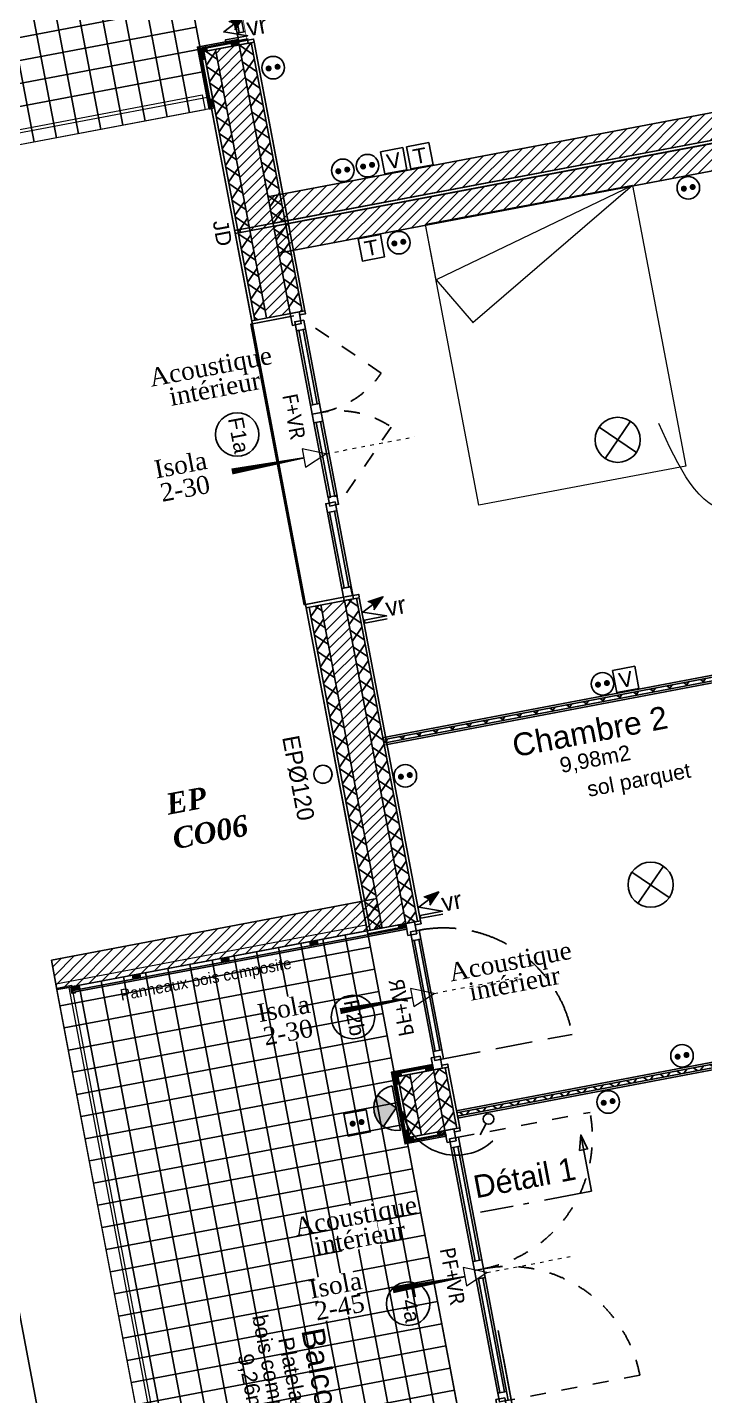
# Model space of a CAD drawing. Header units: centimetres. Extents: x 187368 to 251255, y -383447 to -322514.
# Drawn here: x 192971 to 197473, y -360285 to -351184 of the extents above; entities that cross this region are included whole.
import ezdxf

# ---------------------------------------------------------------- set-up
doc = ezdxf.new("R2010")
doc.units = ezdxf.units.CM
for name, pattern in [('ACAD_ISO03W100', [30, 12, -18]), ('Style de ligne -1', [0.41664, 0.20828, -0.20836]), ('Style de ligne -2', [0.694425, 0.48607, -0.208355]), ('Style de ligne -6', [1.04164, 0.625, -0.20828, 0.06943, -0.13893])]:
    doc.linetypes.add(name, pattern=pattern)
doc.layers.get('0').update_dxf_attribs({"color": 252})
for name, color, linetype in [('3-BAT C-Niveau 2', 252, 'Continuous'), ('prlm-EAU-EPEXT', 145, 'Continuous'), ('prlm-VMC', 93, 'Continuous')]:
    doc.layers.add(name, color=color, linetype=linetype)
doc.layers.add('prlm-ELEC-CFA', color=1, linetype='Continuous', lineweight=25)
doc.layers.add('prlm-ELEC-CFO', color=1, linetype='Continuous', lineweight=25)
doc.layers.add('prlm-ZEROPLOT', color=254, linetype='Continuous', plot=False)
doc.styles.add('Futura Book', font='')
doc.styles.add('Futura Std Book', font='')
doc.styles.add('Helvetica', font='arial.ttf')
doc.styles.add('Lucida Grande', font='')
doc.styles.add('prlm-eau-ep', font='timesbi.ttf', dxfattribs={"height": 18})
doc.styles.add('prlm-elec-cfo', font='comic.ttf', dxfattribs={"height": 12})
doc.styles.add('prlm-vmc', font='pala.ttf', dxfattribs={"height": 14})
doc.styles.get("Standard").update_dxf_attribs({"font": 'isocp.shx', "height": 100})
doc.styles.get('Futura Book').set_extended_font_data('Futura Book')
doc.styles.get('Futura Std Book').set_extended_font_data('Futura Std Book')
doc.styles.get('Lucida Grande').set_extended_font_data('Lucida Grande')
pattern_1 = [(145.723595, (66931.62, 115456.28), (-45.054865, -66.106423), []), (235.723595, (66931.62, 115456.28), (-66.106423, 45.054865), [])]
pattern_2 = [(45, (67117.507, 115456.283), (-31.2347524, 39.0434405), [])]
pattern_3 = [(145.723595, (66931.62, 115456.28), (-45.054865, -66.106423), []), (235.723595, (66931.62, 115456.28), (-66.106423, 45.054865), [])]
pattern_4 = [(145.723595, (66931.62, 115456.28), (-45.054865, -66.106423), []), (235.723595, (66931.62, 115456.28), (-66.106423, 45.054865), [])]
pattern_5 = [(45, (0, 0), (0, -1), [])]

# ---------------------------------------------------------------- blocks, each defined once
blk = doc.blocks.new('Groupe-123-1')
at = {"linetype": 'Continuous'}
for p, q in [((12625.64, -47314.82), (12831.97, -47275.75)), ((12628.43, -47329.56), (12834.76, -47290.49)), ((12631.22, -47344.3), (12837.55, -47305.23)), ((12634.01, -47359.04), (12840.35, -47319.96)), ((12636.8, -47373.78), (12843.14, -47334.7)), ((12639.59, -47388.51), (12845.93, -47349.44)), ((12642.39, -47403.25), (12848.72, -47364.18)), ((12645.18, -47417.99), (12851.51, -47378.92)), ((12647.97, -47432.73), (12854.3, -47393.65)), ((12650.76, -47447.47), (12857.09, -47408.39)), ((12653.55, -47462.2), (12859.88, -47423.13)), ((12656.34, -47476.94), (12862.67, -47437.87)), ((12659.13, -47491.68), (12865.46, -47452.61)), ((12661.92, -47506.42), (12868.26, -47467.34)), ((12664.71, -47521.16), (12871.05, -47482.08)), ((12667.51, -47535.9), (12873.84, -47496.82)), ((12670.3, -47550.63), (12876.63, -47511.56)), ((12673.09, -47565.37), (12879.42, -47526.3)), ((12675.88, -47580.11), (12882.21, -47541.03)), ((12678.67, -47594.85), (12885, -47555.77)), ((12681.46, -47609.59), (12887.79, -47570.51)), ((12684.25, -47624.32), (12890.58, -47585.25)), ((12687.04, -47639.06), (12893.38, -47599.99)), ((12689.83, -47653.8), (12896.17, -47614.72)), ((12692.62, -47668.54), (12898.96, -47629.46)), ((12695.42, -47683.28), (12901.75, -47644.2)), ((12698.21, -47698.01), (12904.54, -47658.94)), ((12701, -47712.75), (12907.33, -47673.68))]:
    blk.add_line(p, q, dxfattribs=at)
at = {"linetype": 'Continuous', "lineweight": 18, "flags": 128}
for points in [[(12829.18, -47261.02), (12912.01, -47698.39), (12705.68, -47737.46), (12622.85, -47300.09)], [(12633.23, -47301.16), (12713.64, -47725.78), (12703.82, -47727.64), (12623.4, -47303.02)], [(12905.81, -47689.39), (12907.67, -47699.21), (12705.68, -47737.46), (12703.82, -47727.64)]]:
    blk.add_lwpolyline(points, close=True, dxfattribs=at)
blk = doc.blocks.new('Groupe-124-1')
blk.add_blockref('Groupe-123-1', (0, 0))
blk = doc.blocks.new('Groupe-125-1')
at = {"linetype": 'Continuous'}
for p, q in [((12439.98, -46334.45), (12646.31, -46295.38)), ((12442.77, -46349.19), (12649.1, -46310.11)), ((12445.56, -46363.93), (12651.89, -46324.85)), ((12448.35, -46378.67), (12654.68, -46339.59)), ((12451.14, -46393.4), (12657.47, -46354.33)), ((12453.93, -46408.14), (12660.27, -46369.07)), ((12456.72, -46422.88), (12663.06, -46383.8)), ((12459.52, -46437.62), (12665.85, -46398.54)), ((12462.31, -46452.36), (12668.64, -46413.28)), ((12465.1, -46467.09), (12671.43, -46428.02)), ((12467.89, -46481.83), (12674.22, -46442.76)), ((12470.68, -46496.57), (12677.01, -46457.49)), ((12473.47, -46511.31), (12679.8, -46472.23)), ((12476.26, -46526.05), (12682.59, -46486.97)), ((12479.05, -46540.78), (12685.39, -46501.71)), ((12481.84, -46555.52), (12688.18, -46516.45)), ((12484.63, -46570.26), (12690.97, -46531.18)), ((12487.43, -46585), (12693.76, -46545.92)), ((12490.22, -46599.74), (12696.55, -46560.66)), ((12493.01, -46614.47), (12699.34, -46575.4)), ((12495.8, -46629.21), (12702.13, -46590.14)), ((12498.59, -46643.95), (12704.92, -46604.88)), ((12501.38, -46658.69), (12707.71, -46619.61)), ((12504.17, -46673.43), (12710.5, -46634.35)), ((12506.96, -46688.16), (12713.3, -46649.09)), ((12509.75, -46702.9), (12716.09, -46663.83)), ((12512.55, -46717.64), (12718.88, -46678.57)), ((12515.34, -46732.38), (12721.67, -46693.3))]:
    blk.add_line(p, q, dxfattribs=at)
at = {"linetype": 'Continuous', "lineweight": 18, "flags": 128}
for points in [[(12643.52, -46280.64), (12726.35, -46718.02), (12520.02, -46757.09), (12437.19, -46319.72)], [(12447.57, -46320.79), (12527.98, -46745.4), (12518.16, -46747.27), (12437.74, -46322.65)], [(12720.15, -46709.01), (12722.01, -46718.84), (12520.02, -46757.09), (12518.16, -46747.27)]]:
    blk.add_lwpolyline(points, close=True, dxfattribs=at)
blk = doc.blocks.new('Groupe-126-1')
blk.add_blockref('Groupe-125-1', (0, 0))
blk = doc.blocks.new('Groupe-127-1')
at = {"linetype": 'Continuous'}
for p, q in [((12682.13, -46726.39), (12599.9, -46292.15)), ((12696.87, -46723.6), (12614.64, -46289.35)), ((12711.61, -46720.81), (12629.37, -46286.56)), ((12637.92, -46734.76), (12555.68, -46300.52)), ((12652.66, -46731.97), (12570.42, -46297.73)), ((12667.4, -46729.18), (12585.16, -46294.94)), ((12593.71, -46743.14), (12511.47, -46308.89)), ((12608.44, -46740.34), (12526.21, -46306.1)), ((12623.18, -46737.55), (12540.95, -46303.31)), ((12534.75, -46754.3), (12452.52, -46320.06)), ((12549.49, -46751.51), (12467.26, -46317.27)), ((12564.23, -46748.72), (12481.99, -46314.47)), ((12578.97, -46745.93), (12496.73, -46311.68))]:
    blk.add_line(p, q, dxfattribs=at)
at = {"linetype": 'Continuous', "lineweight": 18, "flags": 128}
for points in [[(12644.11, -46283.77), (12726.35, -46718.02), (12520.02, -46757.09), (12437.78, -46322.85)], [(12445.64, -46321.36), (12526.39, -46747.74), (12518.53, -46749.23), (12437.78, -46322.85)], [(12518.53, -46749.23), (12724.86, -46710.16), (12726.35, -46718.02), (12520.02, -46757.09)]]:
    blk.add_lwpolyline(points, close=True, dxfattribs=at)
blk = doc.blocks.new('Groupe-128-1')
at = {"linetype": 'Continuous'}
for p, q in [((12853.08, -47709.68), (12770.97, -47276.11)), ((12867.82, -47706.89), (12785.71, -47273.31)), ((12882.56, -47704.1), (12800.45, -47270.52)), ((12897.3, -47701.31), (12815.19, -47267.73)), ((12808.87, -47718.05), (12726.76, -47284.48)), ((12823.61, -47715.26), (12741.5, -47281.69)), ((12838.34, -47712.47), (12756.23, -47278.9)), ((12764.65, -47726.43), (12682.54, -47292.85)), ((12779.39, -47723.64), (12697.28, -47290.06)), ((12794.13, -47720.85), (12712.02, -47287.27)), ((12720.44, -47734.8), (12638.33, -47301.23)), ((12735.18, -47732.01), (12653.07, -47298.43)), ((12749.92, -47729.22), (12667.81, -47295.64))]:
    blk.add_line(p, q, dxfattribs=at)
at = {"linetype": 'Continuous', "lineweight": 18, "flags": 128}
for points in [[(12829.92, -47264.94), (12912.01, -47698.39), (12705.68, -47737.46), (12623.59, -47304.02)], [(12631.45, -47302.53), (12712.05, -47728.11), (12704.19, -47729.6), (12623.59, -47304.02)], [(12906.18, -47691.35), (12907.67, -47699.21), (12705.68, -47737.46), (12704.19, -47729.6)]]:
    blk.add_lwpolyline(points, close=True, dxfattribs=at)
blk = doc.blocks.new('FENETRE TYPE 1')
at = {"linetype": 'Style de ligne -1', "ltscale": 50.8}
for p, q in [((48.17, 60.17), (4, 16)), ((84.68, 59.99), (128.67, 16))]:
    blk.add_line(p, q, dxfattribs=at)
at = {"linetype": 'Continuous'}
blk.add_line((0, 16), (0, 14), dxfattribs=at)
at = {"linetype": 'Continuous', "lineweight": 25, "flags": 128}
for points in [[(-2, 18), (0, 18), (0, 14)], [(192, 18), (190, 18), (190, 14)], [(0, 8), (0, -18), (-2, -18)], [(190, 7.7), (190, -18), (192, -18)]]:
    blk.add_lwpolyline(points, dxfattribs=at)
at = {"linetype": 'Continuous', "flags": 128}
for points in [[(-2, 14), (6, 14), (6, 8), (-2, 8)], [(4, 16), (10, 16), (10, 10), (4, 10)], [(10, 16), (60.46, 16), (60.46, 14.5), (10, 14.5)], [(10, 11.5), (60.46, 11.5), (60.46, 10), (10, 10)], [(60.46, 16), (66.46, 16), (66.46, 10), (60.46, 10)], [(66.46, 16), (72.46, 16), (72.46, 10), (66.46, 10)], [(72.46, 16), (123.05, 16), (123.05, 14.5), (72.46, 14.5)], [(72.46, 11.5), (123.05, 11.5), (123.05, 10), (72.46, 10)], [(122.67, 16), (128.67, 16), (128.67, 10), (122.67, 10)], [(126.67, 14), (132.67, 14), (132.67, 7.7), (126.67, 7.7)], [(132.67, 14), (184, 14), (184, 12.5), (132.67, 12.5)], [(132.67, 9.2), (184, 9.2), (184, 7.7), (132.67, 7.7)], [(184, 14), (192.25, 14), (192.25, 7.7), (184, 7.7)], [(184, 13.7), (190, 13.7), (190, 7.7), (184, 7.7)]]:
    blk.add_lwpolyline(points, close=True, dxfattribs=at)
blk.add_lwpolyline([(0, 10), (0, -19), (190, -19), (190, 10)], dxfattribs=at)
at = {"linetype": 'Style de ligne -1', "ltscale": 50.8}
for centre, radius, start, end in [((4, 16), 62.46, 360, 45), ((128.67, 16), 62.21, 136.63922, 180)]:
    blk.add_arc(centre, radius, start, end, dxfattribs=at)
at = {"insert": (50.38, 2.81), "char_height": 10.161, "attachment_point": 1, "line_spacing_factor": 0.978845, "style": 'Lucida Grande'}
blk.add_mtext('F+VR ', dxfattribs=at)
blk = doc.blocks.new('PORTE FENETRE TYPE 3bis')
at = {"linetype": 'Style de ligne -2', "ltscale": 50.8}
blk.add_line((4, 16), (4, 103), dxfattribs=at)
at = {"linetype": 'Continuous', "lineweight": 25, "flags": 128}
for points in [[(-2, 18), (0, 18), (0, 14)], [(97, 18), (95, 18), (95, 14)], [(0, 7.7), (0, -18), (-2, -18)], [(95, 7.7), (95, -18), (97, -18)]]:
    blk.add_lwpolyline(points, dxfattribs=at)
at = {"linetype": 'Continuous', "flags": 128}
for points in [[(-2, 14), (6, 14), (6, 8), (-2, 8)], [(4, 16), (10, 16), (10, 10), (4, 10)], [(10, 16), (85, 16), (85, 14.5), (10, 14.5)], [(10, 11.5), (85, 11.5), (85, 10), (10, 10)], [(85, 16), (91, 16), (91, 10), (85, 10)], [(89, 14), (97, 14), (97, 8), (89, 8)]]:
    blk.add_lwpolyline(points, close=True, dxfattribs=at)
at = {"linetype": 'Style de ligne -2', "ltscale": 50.8}
blk.add_arc((4, 16), 87, 360, 90, dxfattribs=at)
at = {"insert": (23.21, -0.18), "char_height": 10.161, "attachment_point": 1, "line_spacing_factor": 0.978845, "style": 'Lucida Grande'}
blk.add_mtext('PF+VR ', dxfattribs=at)
blk = doc.blocks.new('PORTE FENETRE TYPE 1')
at = {"linetype": 'Style de ligne -1', "ltscale": 50.8}
for p, q in [((4, 16), (4, 105)), ((182, 105), (182, 16))]:
    blk.add_line(p, q, dxfattribs=at)
at = {"linetype": 'Continuous', "lineweight": 25, "flags": 128}
for points in [[(-2, 18), (0, 18), (0, 14)], [(272, 18), (270, 18), (270, 14)], [(0, 8), (0, -18), (-2, -18)], [(270, 8), (270, -18), (272, -18)]]:
    blk.add_lwpolyline(points, dxfattribs=at)
at = {"linetype": 'Continuous', "flags": 128}
for points in [[(-2, 14), (6, 14), (6, 8), (-2, 8)], [(4, 16), (10, 16), (10, 10), (4, 10)], [(10, 16), (87, 16), (87, 14.5), (10, 14.5)], [(10, 11.5), (87, 11.5), (87, 10), (10, 10)], [(87, 16), (93, 16), (93, 10), (87, 10)], [(93, 16), (99, 16), (99, 10), (93, 10)], [(99, 16), (176, 16), (176, 14.5), (99, 14.5)], [(99, 11.5), (176, 11.5), (176, 10), (99, 10)], [(176, 16), (182, 16), (182, 10), (176, 10)], [(180, 14), (186, 14), (186, 8), (180, 8)], [(186, 14), (264, 14), (264, 12.5), (186, 12.5)], [(186, 9.5), (264, 9.5), (264, 8), (186, 8)], [(264, 14), (270, 14), (270, 8), (264, 8)], [(264, 14), (272, 14), (272, 8), (264, 8)]]:
    blk.add_lwpolyline(points, close=True, dxfattribs=at)
at = {"linetype": 'Style de ligne -1', "ltscale": 50.8}
for centre, start, end in [((4, 16), 360, 90), ((182, 16), 90, 180)]:
    blk.add_arc(centre, 89, start, end, dxfattribs=at)
at = {"insert": (74.62, 0.04), "char_height": 10.161, "attachment_point": 1, "line_spacing_factor": 0.978845, "style": 'Lucida Grande'}
blk.add_mtext('PF+VR ', dxfattribs=at)
blk = doc.blocks.new('Groupe-133-1')
at = {"linetype": 'Continuous'}
blk.add_circle((12743.42, -46934.82), 14.45, dxfattribs=at)
at = {"insert": (12747.13, -46922.41), "char_height": 10.087, "attachment_point": 1, "rotation": 280.72359, "line_spacing_factor": 0.834288, "style": 'Helvetica'}
blk.add_mtext('F1a', dxfattribs=at)
blk = doc.blocks.new('Groupe-149-1')
at = {"linetype": 'Continuous'}
h = blk.add_hatch(dxfattribs=at)
h.set_pattern_fill('BOIS 45', color=256, style=0, pattern_type=2)
h.set_pattern_definition(pattern_5)
h.paths.add_polyline_path([(12682.66, -46374.48), (12687.58, -46373.55), (12688.08, -46376.21), (12683.17, -46377.14)])
h = blk.add_hatch(dxfattribs=at)
h.set_pattern_fill('BOIS 45', color=256, style=0, pattern_type=2)
h.set_pattern_definition(pattern_5)
h.paths.add_polyline_path([(12661.34, -46378.52), (12666.26, -46377.59), (12666.76, -46380.24), (12661.85, -46381.17)])
h = blk.add_hatch(dxfattribs=at)
h.set_pattern_fill('BOIS 45', color=256, style=0, pattern_type=2)
h.set_pattern_definition(pattern_5)
h.paths.add_polyline_path([(12664.5, -46380.67), (12665.43, -46385.58), (12662.78, -46386.09), (12661.85, -46381.17)])
h = blk.add_hatch(dxfattribs=at)
h.set_pattern_fill('BOIS 45', color=256, style=0, pattern_type=2)
h.set_pattern_definition(pattern_5)
h.paths.add_polyline_path([(12667.58, -46411.45), (12666.65, -46406.53), (12669.3, -46406.03), (12670.23, -46410.94)])
h = blk.add_hatch(dxfattribs=at)
h.set_pattern_fill('BOIS 45', color=256, style=0, pattern_type=2)
h.set_pattern_definition(pattern_5)
h.paths.add_polyline_path([(12667.58, -46411.45), (12672.49, -46410.52), (12672.99, -46413.17), (12668.08, -46414.1)])
h = blk.add_hatch(dxfattribs=at)
h.set_pattern_fill('BOIS 45', color=256, style=0, pattern_type=2)
h.set_pattern_definition(pattern_5)
h.paths.add_polyline_path([(12688.9, -46407.41), (12693.81, -46406.48), (12694.31, -46409.13), (12689.4, -46410.06)])
h = blk.add_hatch(dxfattribs=at)
h.set_pattern_fill('BOIS 45', color=256, style=0, pattern_type=2)
h.set_pattern_definition(pattern_5)
h.paths.add_polyline_path([(12739.38, -46673.97), (12744.29, -46673.04), (12744.8, -46675.69), (12739.88, -46676.62)])
h = blk.add_hatch(dxfattribs=at)
h.set_pattern_fill('BOIS 45', color=256, style=0, pattern_type=2)
h.set_pattern_definition(pattern_5)
h.paths.add_polyline_path([(12718.06, -46678.01), (12722.97, -46677.08), (12723.47, -46679.73), (12718.56, -46680.66)])
h = blk.add_hatch(dxfattribs=at)
h.set_pattern_fill('BOIS 45', color=256, style=0, pattern_type=2)
h.set_pattern_definition(pattern_5)
h.paths.add_polyline_path([(12721.22, -46680.16), (12722.15, -46685.07), (12719.49, -46685.57), (12718.56, -46680.66)])
h = blk.add_hatch(dxfattribs=at)
h.set_pattern_fill('BOIS 45', color=256, style=0, pattern_type=2)
h.set_pattern_definition(pattern_5)
h.paths.add_polyline_path([(12725.48, -46717.16), (12724.54, -46712.25), (12727.2, -46711.75), (12728.13, -46716.66)])
at = {"linetype": 'Continuous', "flags": 128}
for points in [[(12687.39, -46372.57), (12687.58, -46373.55), (12661.38, -46378.51), (12661.2, -46377.53)], [(12687.6, -46373.55), (12688.08, -46376.21), (12664.5, -46380.67), (12670.23, -46410.94), (12693.81, -46406.48), (12694.31, -46409.13), (12668.08, -46414.1), (12661.36, -46378.52)], [(12682.66, -46374.48), (12687.58, -46373.55), (12688.08, -46376.21), (12683.17, -46377.14)], [(12668.34, -46415.07), (12667.33, -46415.26), (12660.22, -46377.72), (12661.23, -46377.53)], [(12661.34, -46378.52), (12666.26, -46377.59), (12666.76, -46380.24), (12661.85, -46381.17)], [(12664.5, -46380.67), (12665.43, -46385.58), (12662.78, -46386.09), (12661.85, -46381.17)], [(12667.58, -46411.45), (12666.65, -46406.53), (12669.3, -46406.03), (12670.23, -46410.94)], [(12667.58, -46411.45), (12672.49, -46410.52), (12672.99, -46413.17), (12668.08, -46414.1)], [(12668.31, -46415.07), (12668.12, -46414.09), (12694.31, -46409.13), (12694.5, -46410.11)], [(12688.9, -46407.41), (12693.81, -46406.48), (12694.31, -46409.13), (12689.4, -46410.06)], [(12744.11, -46672.06), (12744.29, -46673.04), (12718.1, -46678), (12717.91, -46677.02)], [(12725.48, -46717.16), (12728.13, -46716.66), (12721.22, -46680.16), (12744.8, -46675.69), (12744.29, -46673.04), (12718.06, -46678.01)], [(12739.38, -46673.97), (12744.29, -46673.04), (12744.8, -46675.69), (12739.88, -46676.62)], [(12725.7, -46718.14), (12724.72, -46718.32), (12716.93, -46677.2), (12717.91, -46677.02)], [(12718.06, -46678.01), (12722.97, -46677.08), (12723.47, -46679.73), (12718.56, -46680.66)], [(12721.22, -46680.16), (12722.15, -46685.07), (12719.49, -46685.57), (12718.56, -46680.66)], [(12725.48, -46717.16), (12724.54, -46712.25), (12727.2, -46711.75), (12728.13, -46716.66)], [(12725.7, -46718.14), (12725.52, -46717.16), (12728.13, -46716.66), (12728.31, -46717.64)]]:
    blk.add_lwpolyline(points, close=True, dxfattribs=at)
blk = doc.blocks.new('Groupe-169-1')
at = {"linetype": 'Continuous'}
h = blk.add_hatch(dxfattribs=at)
h.set_pattern_fill('BOIS 45', color=256, style=0, pattern_type=2)
h.set_pattern_definition(pattern_5)
h.paths.add_polyline_path([(12868.48, -47355.65), (12873.39, -47354.72), (12873.89, -47357.37), (12868.98, -47358.31)])
h = blk.add_hatch(dxfattribs=at)
h.set_pattern_fill('BOIS 45', color=256, style=0, pattern_type=2)
h.set_pattern_definition(pattern_5)
h.paths.add_polyline_path([(12847.16, -47359.69), (12852.07, -47358.76), (12852.57, -47361.41), (12847.66, -47362.34)])
h = blk.add_hatch(dxfattribs=at)
h.set_pattern_fill('BOIS 45', color=256, style=0, pattern_type=2)
h.set_pattern_definition(pattern_5)
h.paths.add_polyline_path([(12850.31, -47361.84), (12851.24, -47366.75), (12848.59, -47367.26), (12847.66, -47362.34)])
h = blk.add_hatch(dxfattribs=at)
h.set_pattern_fill('BOIS 45', color=256, style=0, pattern_type=2)
h.set_pattern_definition(pattern_5)
h.paths.add_polyline_path([(12855.32, -47402.81), (12854.39, -47397.89), (12857.04, -47397.39), (12857.97, -47402.3)])
h = blk.add_hatch(dxfattribs=at)
h.set_pattern_fill('BOIS 45', color=256, style=0, pattern_type=2)
h.set_pattern_definition(pattern_5)
h.paths.add_polyline_path([(12855.32, -47402.81), (12860.23, -47401.88), (12860.74, -47404.53), (12855.82, -47405.46)])
h = blk.add_hatch(dxfattribs=at)
h.set_pattern_fill('BOIS 45', color=256, style=0, pattern_type=2)
h.set_pattern_definition(pattern_5)
h.paths.add_polyline_path([(12876.64, -47398.77), (12881.56, -47397.84), (12882.06, -47400.49), (12877.14, -47401.42)])
h = blk.add_hatch(dxfattribs=at)
h.set_pattern_fill('BOIS 45', color=256, style=0, pattern_type=2)
h.set_pattern_definition(pattern_5)
h.paths.add_polyline_path([(12927.12, -47665.33), (12932.04, -47664.4), (12932.54, -47667.05), (12927.63, -47667.98)])
h = blk.add_hatch(dxfattribs=at)
h.set_pattern_fill('BOIS 45', color=256, style=0, pattern_type=2)
h.set_pattern_definition(pattern_5)
h.paths.add_polyline_path([(12905.8, -47669.37), (12910.72, -47668.44), (12911.22, -47671.09), (12906.3, -47672.02)])
h = blk.add_hatch(dxfattribs=at)
h.set_pattern_fill('BOIS 45', color=256, style=0, pattern_type=2)
h.set_pattern_definition(pattern_5)
h.paths.add_polyline_path([(12908.96, -47671.52), (12909.89, -47676.43), (12907.24, -47676.93), (12906.3, -47672.02)])
h = blk.add_hatch(dxfattribs=at)
h.set_pattern_fill('BOIS 45', color=256, style=0, pattern_type=2)
h.set_pattern_definition(pattern_5)
h.paths.add_polyline_path([(12911.14, -47697.54), (12910.21, -47692.62), (12912.86, -47692.12), (12913.79, -47697.03)])
at = {"linetype": 'Continuous', "flags": 128}
for points in [[(12873.2, -47353.74), (12873.39, -47354.72), (12847.2, -47359.68), (12847.01, -47358.7)], [(12873.39, -47354.72), (12873.89, -47357.37), (12850.31, -47361.84), (12857.97, -47402.3), (12881.56, -47397.84), (12881.93, -47399.8), (12855.69, -47404.77), (12847.16, -47359.69)], [(12868.48, -47355.65), (12873.39, -47354.72), (12873.89, -47357.37), (12868.98, -47358.31)], [(12856.08, -47406.43), (12855.07, -47406.62), (12846.03, -47358.89), (12847.04, -47358.69)], [(12847.16, -47359.69), (12852.07, -47358.76), (12852.57, -47361.41), (12847.66, -47362.34)], [(12850.31, -47361.84), (12851.24, -47366.75), (12848.59, -47367.26), (12847.66, -47362.34)], [(12855.32, -47402.81), (12854.39, -47397.89), (12857.04, -47397.39), (12857.97, -47402.3)], [(12855.32, -47402.81), (12860.23, -47401.88), (12860.74, -47404.53), (12855.82, -47405.46)], [(12856.05, -47406.43), (12855.86, -47405.45), (12882.06, -47400.49), (12882.24, -47401.47)], [(12876.64, -47398.77), (12881.56, -47397.84), (12882.06, -47400.49), (12877.14, -47401.42)], [(12931.85, -47663.42), (12932.04, -47664.4), (12905.84, -47669.36), (12905.66, -47668.38)], [(12911.14, -47697.54), (12913.79, -47697.03), (12908.96, -47671.52), (12932.54, -47667.05), (12932.04, -47664.4), (12905.8, -47669.37)], [(12927.12, -47665.33), (12932.04, -47664.4), (12932.54, -47667.05), (12927.63, -47667.98)], [(12911.36, -47698.51), (12910.38, -47698.7), (12904.67, -47668.57), (12905.66, -47668.38)], [(12905.8, -47669.37), (12910.72, -47668.44), (12911.22, -47671.09), (12906.3, -47672.02)], [(12908.96, -47671.52), (12909.89, -47676.43), (12907.24, -47676.93), (12906.3, -47672.02)], [(12911.14, -47697.54), (12910.21, -47692.62), (12912.86, -47692.12), (12913.79, -47697.03)], [(12911.36, -47698.51), (12911.18, -47697.53), (12913.79, -47697.03), (12913.98, -47698.02)]]:
    blk.add_lwpolyline(points, close=True, dxfattribs=at)
blk = doc.blocks.new('Groupe-175-1')
at = {"linetype": 'Continuous'}
blk.add_circle((12800.43, -47160.83), 6, dxfattribs=at)
at = {"insert": (12784.39, -47134.11), "char_height": 11.327, "attachment_point": 1, "rotation": 280.72359, "line_spacing_factor": 0.962448, "style": 'Futura Std Book'}
blk.add_mtext('EPØ120', dxfattribs=at)
blk = doc.blocks.new('Groupe-194-1')
at = {"linetype": 'Continuous'}
for p, q in [((12741.73, -46799.22), (13089.33, -46733.39)), ((12742.1, -46801.17), (13089.7, -46735.34))]:
    blk.add_line(p, q, dxfattribs=at)
at = {"linetype": 'Continuous', "lineweight": 25, "flags": 128}
blk.add_lwpolyline([(12741.73, -46799.22), (12745.34, -46798.54), (12745.7, -46800.49), (12742.1, -46801.17)], dxfattribs=at)
blk = doc.blocks.new('Groupe-205-1')
at = {"linetype": 'Continuous'}
blk.add_circle((12857.13, -47512.92), 14.45, dxfattribs=at)
at = {"insert": (12860.83, -47500.51), "char_height": 10.087, "attachment_point": 1, "rotation": 280.72359, "line_spacing_factor": 0.834288, "style": 'Helvetica'}
blk.add_mtext('F4a', dxfattribs=at)
blk = doc.blocks.new('Groupe-207-1')
at = {"linetype": 'Continuous'}
blk.add_circle((12820.4, -47322.26), 14.45, dxfattribs=at)
at = {"insert": (12824.1, -47309.85), "char_height": 10.087, "attachment_point": 1, "rotation": 280.72359, "line_spacing_factor": 0.834288, "style": 'Helvetica'}
blk.add_mtext('F2b', dxfattribs=at)
blk = doc.blocks.new('Groupe-216-1')
at = {"linetype": 'Continuous'}
h = blk.add_hatch(dxfattribs=at)
h.set_pattern_fill('BOIS 45', color=256, style=0, pattern_type=2)
h.set_pattern_definition(pattern_5)
h.paths.add_polyline_path([(12850.56, -47261.03), (12855.47, -47260.1), (12855.97, -47262.76), (12851.06, -47263.69)])
h = blk.add_hatch(dxfattribs=at)
h.set_pattern_fill('BOIS 45', color=256, style=0, pattern_type=2)
h.set_pattern_definition(pattern_5)
h.paths.add_polyline_path([(12791.61, -47272.2), (12796.52, -47271.27), (12797.02, -47273.92), (12792.11, -47274.85)])
h = blk.add_hatch(dxfattribs=at)
h.set_pattern_fill('BOIS 45', color=256, style=0, pattern_type=2)
h.set_pattern_definition(pattern_5)
h.paths.add_polyline_path([(12732.65, -47283.36), (12737.57, -47282.43), (12738.07, -47285.09), (12733.16, -47286.02)])
h = blk.add_hatch(dxfattribs=at)
h.set_pattern_fill('BOIS 45', color=256, style=0, pattern_type=2)
h.set_pattern_definition(pattern_5)
h.paths.add_polyline_path([(12673.7, -47294.53), (12678.61, -47293.6), (12679.12, -47296.25), (12674.2, -47297.18)])
h = blk.add_hatch(dxfattribs=at)
h.set_pattern_fill('BOIS 45', color=256, style=0, pattern_type=2)
h.set_pattern_definition(pattern_5)
h.paths.add_polyline_path([(12632.76, -47302.28), (12637.67, -47301.35), (12638.17, -47304), (12633.26, -47304.93)])
at = {"linetype": 'Continuous', "flags": 128}
for points in [[(12855.97, -47262.76), (12633.26, -47304.93), (12632.76, -47302.28), (12855.47, -47260.1)], [(12855.97, -47262.76), (12856.16, -47263.74), (12633.44, -47305.92), (12633.26, -47304.93)], [(12850.56, -47261.03), (12855.47, -47260.1), (12855.97, -47262.76), (12851.06, -47263.69)], [(12791.61, -47272.2), (12796.52, -47271.27), (12797.02, -47273.92), (12792.11, -47274.85)], [(12732.65, -47283.36), (12737.57, -47282.43), (12738.07, -47285.09), (12733.16, -47286.02)], [(12673.7, -47294.53), (12678.61, -47293.6), (12679.12, -47296.25), (12674.2, -47297.18)], [(12632.76, -47302.28), (12637.67, -47301.35), (12638.17, -47304), (12633.26, -47304.93)]]:
    blk.add_lwpolyline(points, close=True, dxfattribs=at)
blk = doc.blocks.new('Groupe-262-1')
at = {"linetype": 'Continuous'}
blk.add_line((12978.9, -47438.15), (12971.8, -47400.64), dxfattribs=at)
at = {"linetype": 'Style de ligne -6', "lineweight": 25, "ltscale": 50.8}
blk.add_line((12978.9, -47438.15), (12905.22, -47452.11), dxfattribs=at)
at = {"linetype": 'Continuous', "flags": 128}
blk.add_lwpolyline([(12971.07, -47410.96), (12971.8, -47400.64), (12976.33, -47409.94)], close=True, dxfattribs=at)
at = {"insert": (12899.38, -47428.06), "char_height": 15.103, "attachment_point": 1, "rotation": 10.72802, "line_spacing_factor": 0.962448, "style": 'Futura Std Book'}
blk.add_mtext('Détail 1', dxfattribs=at)
blk = doc.blocks.new('Groupe-50-1')
at = {"linetype": 'Continuous', "lineweight": 18}
for p, q in [((13006.24, -46769.15), (12868.69, -46795.2)), ((13006.24, -46769.15), (12875.66, -46832.06)), ((13006.24, -46769.15), (12900.14, -46860.48)), ((12875.66, -46832.06), (12868.68, -46795.13)), ((12875.66, -46832.06), (12900.19, -46860.53))]:
    blk.add_line(p, q, dxfattribs=at)
at = {"linetype": 'Continuous', "lineweight": 18, "flags": 128}
blk.add_lwpolyline([(13041.6, -46955.83), (12904.04, -46981.88), (12868.69, -46795.2), (13006.24, -46769.15)], close=True, dxfattribs=at)
blk = doc.blocks.new('xi.epext')
at = {"layer": 'prlm-EAU-EPEXT', "color": 0, "linetype": 'ByBlock', "lineweight": -2}
blk.add_circle((0, 0), 5, dxfattribs=at)
blk = doc.blocks.new('xi.EA')
at = {"layer": 'prlm-VMC', "color": 0, "linetype": 'ByBlock', "lineweight": 5, "flags": 128}
blk.add_lwpolyline([(-6.17, -15), (6.17, -15), (0, 0)], close=True, dxfattribs=at)
at = {"layer": 'prlm-VMC', "color": 0, "linetype": 'ByBlock', "lineweight": -2, "flags": 128}
blk.add_lwpolyline([(0, -15, 1, 4, 0), (0, -63.63, 1, 1, 0)], format="xyseb", dxfattribs=at)
at = {"layer": 'prlm-VMC', "color": 0, "linetype": 'ByBlock', "lineweight": 5}
blk.add_solid([(0, 0), (6.17, -15), (-6.17, -15), (0, 0)], dxfattribs=at)
at = {"layer": 'prlm-ZEROPLOT', "color": 250, "linetype": 'ACAD_ISO03W100', "lineweight": 0, "ltscale": 0.2}
blk.add_lwpolyline([(0, 0), (0, 60)], dxfattribs=at)
blk = doc.blocks.new('xi.VR')
at = {"layer": 'prlm-ELEC-CFO', "lineweight": 5}
blk.add_hatch(color=0, dxfattribs=at).paths.add_polyline_path([(-3, 6), (-0.1, 3.7), (0, 0), (7.5, 7.5)])
at = {"layer": 'prlm-ELEC-CFO', "color": 0}
for points in [[(0.95, 4.23), (-7.5, 0), (7.5, -5.5), (-7.5, -5.5), (-7.5, -7.5), (7.5, -7.5)], [(-3, 6), (7.5, 7.5), (0, 0)]]:
    blk.add_lwpolyline(points, dxfattribs=at)
blk = doc.blocks.new('xi.TEL')
at = {"layer": 'prlm-ELEC-CFA', "color": 0, "linetype": 'ByBlock', "lineweight": -2, "flags": 128}
blk.add_lwpolyline([(-7.5, 7.5), (7.5, 7.5), (7.5, -7.5), (-7.5, -7.5)], close=True, dxfattribs=at)
at = {"layer": 'prlm-ELEC-CFA', "color": 0, "linetype": 'ByBlock', "insert": (0, 0), "char_height": 10, "width": 11.36, "attachment_point": 5}
blk.add_mtext('{\\fVerdana|b0|i0|c0|p34;T}', dxfattribs=at)
blk = doc.blocks.new('xi.TV')
at = {"layer": 'prlm-ELEC-CFA', "color": 0, "linetype": 'ByBlock', "lineweight": -2, "flags": 128}
blk.add_lwpolyline([(-7.5, 7.5), (7.5, 7.5), (7.5, -7.5), (-7.5, -7.5)], close=True, dxfattribs=at)
at = {"layer": 'prlm-ELEC-CFA', "color": 0, "linetype": 'ByBlock', "insert": (0, 0), "char_height": 10, "width": 11.36, "attachment_point": 5}
blk.add_mtext('{\\fVerdana|b0|i0|c0|p34;V}', dxfattribs=at)
blk = doc.blocks.new('xi.PC')
at = {"color": 0, "lineweight": 5}
blk.add_wipeout([(-7.5, -7.5), (7.5, -7.5), (7.5, 7.5), (-7.5, 7.5)], dxfattribs=at).dxf.layer = 'prlm-ELEC-CFO'
at = {"layer": 'prlm-ELEC-CFO', "color": 0, "linetype": 'ByBlock', "lineweight": 5, "const_width": 2}
for points in [[(-4, 0, 1), (-2, 0, 1)], [(2, 0, 1), (4, 0, 1)]]:
    blk.add_lwpolyline(points, format="xyb", close=True, dxfattribs=at)
at = {"layer": 'prlm-ELEC-CFO', "color": 0, "linetype": 'ByBlock', "lineweight": -2}
blk.add_circle((0, 0), 7.5, dxfattribs=at)
blk = doc.blocks.new('xi.PTCE')
at = {"layer": 'prlm-ELEC-CFO', "color": 0}
for points in [[(-10.61, 10.61), (10.61, -10.61)], [(10.61, 10.61), (-10.61, -10.61)]]:
    blk.add_lwpolyline(points, dxfattribs=at)
at = {"layer": 'prlm-ELEC-CFO', "color": 0, "linetype": 'ByBlock'}
blk.add_circle((0, 0), 15, dxfattribs=at)
blk = doc.blocks.new('xi.PC-EXT')
at = {"layer": 'prlm-ELEC-CFO', "color": 0, "linetype": 'ByBlock', "lineweight": -2, "flags": 128}
blk.add_lwpolyline([(-7.5, 7.5), (7.5, 7.5), (7.5, -7.5), (-7.5, -7.5)], close=True, dxfattribs=at)
at = {"layer": 'prlm-ELEC-CFO', "color": 0, "linetype": 'ByBlock', "lineweight": 5, "const_width": 2}
for points in [[(-4, 0, 1), (-2, 0, 1)], [(2, 0, 1), (4, 0, 1)]]:
    blk.add_lwpolyline(points, format="xyb", close=True, dxfattribs=at)
blk = doc.blocks.new('xi.LUM1')
at = {"layer": 'prlm-ELEC-CFO', "linetype": 'ByBlock', "lineweight": 5}
blk.add_hatch(color=0, dxfattribs=at).paths.add_polyline_path([(10.61, 10.61, 0.414214), (-10.61, 10.61), (0, 0)])
at = {"layer": 'prlm-ELEC-CFO', "color": 0, "linetype": 'ByBlock', "lineweight": -2, "flags": 128}
blk.add_lwpolyline([(15, 0, 1), (-15, 0)], format="xyb", close=True, dxfattribs=at)
at = {"layer": 'prlm-ELEC-CFO', "color": 0}
blk.add_lwpolyline([(-10.61, 10.61), (0, 0), (10.61, 10.61)], dxfattribs=at)
blk = doc.blocks.new('xi.SA')
at = {"layer": 'prlm-ELEC-CFO', "color": 0}
blk.add_lwpolyline([(0.2, -1.28), (5.5, 5.28)], dxfattribs=at)
blk.add_circle((-2, -4), 3.5, dxfattribs=at)

msp = doc.modelspace()

# ---------------------------------------------------------------- hatches: boundary and pattern name
at = {"linetype": 'Continuous'}
h = msp.add_hatch(dxfattribs=at)
h.set_pattern_fill('02_ISOLANT', color=256, scale=10, angle=-169.27641, style=0, pattern_type=2)
h.set_pattern_definition([(235.723595, (66931.62, 115456.28), (66.106423, -45.054865), []), (325.723595, (66931.62, 115456.28), (-45.054865, -66.106423), [])])
h.paths.add_polyline_path([(199724.6, -355114.5), (199720.1, -355090.9), (195344, -355919.6), (195348.4, -355943.2)])
h = msp.add_hatch(dxfattribs=at)
h.set_pattern_fill('02_ISOLANT', color=256, scale=10, angle=-169.27641, style=0, pattern_type=2)
h.set_pattern_definition([(235.723595, (66931.62, 115456.28), (66.106423, -45.054865), []), (325.723595, (66931.62, 115456.28), (-45.054865, -66.106423), [])])
h.paths.add_polyline_path([(200243.4, -357590.4), (200238.9, -357566.8), (195824.3, -358402.8), (195828.7, -358426.4)])
at = {"layer": '3-BAT C-Niveau 2', "linetype": 'Continuous'}
h = msp.add_hatch(dxfattribs=at)
h.set_pattern_fill('MURS MACONNERIE-2', color=256, scale=10, style=0, pattern_type=2)
h.set_pattern_definition(pattern_2)
h.paths.add_polyline_path([(194568.2, -352311), (194601.7, -352487.9), (201434.3, -351193.9), (201400.8, -351017.1)])
h = msp.add_hatch(dxfattribs=at)
h.set_pattern_fill('MURS MACONNERIE-2', color=256, scale=10, style=0, pattern_type=2)
h.set_pattern_definition(pattern_2)
h.paths.add_polyline_path([(194605.8, -352509.1), (194639.3, -352685.9), (201471.8, -351392), (201438.3, -351215.1)])
h = msp.add_hatch(dxfattribs=at)
h.set_pattern_fill('02_ISOLANT', color=256, scale=10, angle=100.72359, style=0, pattern_type=2)
h.set_pattern_definition(pattern_1)
h.paths.add_polyline_path([(194482.2, -353132.1), (194560.8, -353117.2), (194222.4, -351330.4), (194143.8, -351345.3)])
h = msp.add_hatch(dxfattribs=at)
h.set_pattern_fill('MURS MACONNERIE-2', color=256, scale=10, style=0, pattern_type=2)
h.set_pattern_definition(pattern_2)
h.paths.add_polyline_path([(194560.8, -353117.2), (194718, -353087.4), (194379.6, -351300.6), (194222.4, -351330.4)])
h = msp.add_hatch(dxfattribs=at)
h.set_pattern_fill('02_ISOLANT', color=256, scale=10, angle=100.72359, style=0, pattern_type=2)
h.set_pattern_definition(pattern_1)
h.paths.add_polyline_path([(194718, -353087.4), (194796.6, -353072.6), (194458.2, -351285.8), (194379.6, -351300.6)])
h = msp.add_hatch(dxfattribs=at)
h.set_pattern_fill('MURS MACONNERIE-2', color=256, scale=10, style=0, pattern_type=2)
h.set_pattern_definition(pattern_2)
h.paths.add_polyline_path([(195329.1, -357174.5), (195486.3, -357144.8), (195079.4, -354996), (194922.2, -355025.8)])
h = msp.add_hatch(dxfattribs=at)
h.set_pattern_fill('02_ISOLANT', color=256, scale=10, angle=100.72359, style=0, pattern_type=2)
h.set_pattern_definition(pattern_3)
h.paths.add_polyline_path([(195486.3, -357144.8), (195564.9, -357129.9), (195158, -354981.1), (195079.4, -354996)])
h = msp.add_hatch(dxfattribs=at)
h.set_pattern_fill('02_ISOLANT', color=256, scale=10, angle=100.72359, style=0, pattern_type=2)
h.set_pattern_definition(pattern_3)
h.paths.add_polyline_path([(195250.5, -357189.4), (195329.1, -357174.5), (194922.2, -355025.8), (194843.6, -355040.7)])
h = msp.add_hatch(dxfattribs=at)
h.set_pattern_fill('MURS MACONNERIE-2', color=256, scale=10, style=0, pattern_type=2)
h.set_pattern_definition(pattern_2)
h.paths.add_polyline_path([(195331.3, -357174.1), (195294.1, -356977.6), (193130.3, -357387.4), (193167.5, -357583.9)])
h = msp.add_hatch(dxfattribs=at)
h.set_pattern_fill('02_ISOLANT', color=256, scale=10, angle=100.72359, style=0, pattern_type=2)
h.set_pattern_definition(pattern_4)
h.paths.add_polyline_path([(195511.4, -358566.8), (195590, -358551.9), (195513.3, -358147.2), (195434.7, -358162.1)])
h = msp.add_hatch(dxfattribs=at)
h.set_pattern_fill('MURS MACONNERIE-2', color=256, scale=10, style=0, pattern_type=2)
h.set_pattern_definition(pattern_2)
h.paths.add_polyline_path([(195590, -358551.9), (195747.2, -358522.1), (195670.5, -358117.5), (195513.3, -358147.2)])
h = msp.add_hatch(dxfattribs=at)
h.set_pattern_fill('02_ISOLANT', color=256, scale=10, angle=100.72359, style=0, pattern_type=2)
h.set_pattern_definition(pattern_4)
h.paths.add_polyline_path([(195747.2, -358522.1), (195825.8, -358507.2), (195749.1, -358102.6), (195670.5, -358117.5)])

# ---------------------------------------------------------------- linework, layer by layer
at = {"linetype": 'Continuous', "lineweight": 25}
for p, q in [((199717.7, -355078.1), (195341.6, -355906.9)), ((199727, -355127.3), (195350.9, -355956)), ((200245.8, -357603.1), (195831.1, -358439.2)), ((199528.9, -357688), (195821.8, -358390.1))]:
    msp.add_line(p, q, dxfattribs=at)
at = {"linetype": 'Continuous'}
for p, q in [((199720.1, -355090.9), (195344, -355919.6)), ((199720.1, -355090.9), (195344, -355919.6)), ((199724.6, -355114.5), (195348.4, -355943.2)), ((199724.6, -355114.5), (195348.4, -355943.2)), ((199727, -355127.3), (195350.9, -355956)), ((200238.9, -357566.8), (195824.3, -358402.8)), ((200238.9, -357566.8), (195824.3, -358402.8)), ((200243.4, -357590.4), (195828.7, -358426.4)), ((200243.4, -357590.4), (195828.7, -358426.4)), ((200245.8, -357603.1), (195831.1, -358439.2))]:
    msp.add_line(p, q, dxfattribs=at)
at = {"layer": '3-BAT C-Niveau 2', "linetype": 'Continuous', "lineweight": 25}
for p, q in [((194568.2, -352311), (201400.8, -351017.1)), ((194568.2, -352311), (201400.8, -351017.1)), ((194601.7, -352487.9), (201434.3, -351193.9)), ((194601.7, -352487.9), (201434.3, -351193.9)), ((194605.8, -352509.1), (201438.3, -351215.1)), ((194605.8, -352509.1), (201438.3, -351215.1)), ((194477.8, -351282), (194124.1, -351349)), ((194462.5, -353135.8), (194124.1, -351349)), ((194560.8, -353117.2), (194222.4, -351330.4)), ((194718, -353087.4), (194379.6, -351300.6)), ((194715.6, -352537.5), (194477.8, -351282)), ((194639.3, -352685.9), (201471.8, -351392)), ((194639.3, -352685.9), (201471.8, -351392)), ((194816.2, -353068.8), (194734.2, -352635.8)), ((194816.2, -353068.8), (194462.5, -353135.8)), ((195177.7, -354977.4), (194823.9, -355044.4)), ((195486.3, -357144.8), (195079.4, -354996)), ((195584.6, -357126.1), (195177.7, -354977.4)), ((195230.9, -357193.1), (194823.9, -355044.4)), ((195329.1, -357174.5), (194922.2, -355025.8)), ((195584.6, -357126.1), (195230.9, -357193.1)), ((195768.8, -358098.9), (195415.1, -358165.8)), ((195491.7, -358570.5), (195415.1, -358165.8)), ((195590, -358551.9), (195513.3, -358147.2)), ((195747.2, -358522.1), (195670.5, -358117.5)), ((195845.4, -358503.5), (195768.8, -358098.9)), ((195845.4, -358503.5), (195491.7, -358570.5)), ((196100.5, -359850.4), (196355.3, -361195.7)), ((196119.1, -359948.7), (196137.7, -360046.9)), ((196770.2, -363386.9), (196137.7, -360046.9))]:
    msp.add_line(p, q, dxfattribs=at)
at = {"layer": '3-BAT C-Niveau 2', "linetype": 'Continuous'}
for p, q in [((194462.5, -353135.8), (194124.1, -351349)), ((194482.2, -353132.1), (194143.8, -351345.3)), ((194560.8, -353117.2), (194222.4, -351330.4)), ((194796.6, -353072.6), (194458.2, -351285.8)), ((194816.2, -353068.8), (194477.8, -351282)), ((195564.9, -357129.9), (195158, -354981.1)), ((195584.6, -357126.1), (195177.7, -354977.4)), ((195230.9, -357193.1), (194823.9, -355044.4)), ((195250.5, -357189.4), (194843.6, -355040.7)), ((195329.1, -357174.5), (194922.2, -355025.8)), ((195294.1, -356977.6), (193130.3, -357387.4)), ((195294.1, -356977.6), (193130.3, -357387.4)), ((195331.3, -357174.1), (193167.5, -357583.9)), ((193130.3, -357387.4), (193167.5, -357583.9)), ((195491.7, -358570.5), (195415.1, -358165.8)), ((195511.4, -358566.8), (195434.7, -358162.1)), ((195590, -358551.9), (195513.3, -358147.2)), ((195825.8, -358507.2), (195749.1, -358102.6)), ((195845.4, -358503.5), (195768.8, -358098.9))]:
    msp.add_line(p, q, dxfattribs=at)
at = {"layer": '3-BAT C-Niveau 2', "linetype": 'Continuous', "lineweight": 18}
for p, q in [((194467.6, -353163.6), (194181.1, -351650.5)), ((195331.3, -357174.1), (193167.5, -357583.9))]:
    msp.add_line(p, q, dxfattribs=at)
at = {"layer": '3-BAT C-Niveau 2', "linetype": 'Continuous', "flags": 128}
msp.add_lwpolyline([(193259.2, -357566.5), (193267.2, -357608.8), (193289.8, -357604.6), (193289.4, -357602.6), (193268.8, -357606.5), (193261.5, -357568.1), (193282.1, -357564.2), (193281.8, -357562.2)], close=True, dxfattribs=at)
at = {"layer": 'prlm-ELEC-CFO'}
msp.add_arc((195820.6, -358322.8), 362.9, 191.30315, 312.62575, dxfattribs=at)
at = {"layer": 'prlm-ELEC-CFO', "lineweight": 13}
msp.add_spline([(199296.3, -355094.7), (197951.9, -354353.6), (197659.1, -354404.3), (197168.6, -353819.4)], degree=3, dxfattribs=at)

# ---------------------------------------------------------------- block references
at = {"xscale": 10, "yscale": 10, "zscale": 10}
msp.add_blockref('Groupe-50-1', (66931.6, 115456.3), dxfattribs=at)
at = {"layer": '3-BAT C-Niveau 2', "xscale": 10, "yscale": 10, "zscale": 10}
for name in ['Groupe-126-1', 'Groupe-127-1', 'Groupe-149-1', 'Groupe-194-1', 'Groupe-133-1', 'Groupe-175-1', 'Groupe-124-1', 'Groupe-216-1', 'Groupe-128-1', 'Groupe-207-1', 'Groupe-169-1', 'Groupe-262-1', 'Groupe-205-1']:
    msp.add_blockref(name, (66931.6, 115456.3), dxfattribs=at)
at = {"layer": '3-BAT C-Niveau 2', "rotation": 280.7235947438885}
for name, p, xscale, yscale, zscale in [('PORTE FENETRE TYPE 1', (193794.9, -348643), 9.999999999999998, 9.999999999999998, 9.999999999999998), ('FENETRE TYPE 1', (194643.1, -353122), 9.999999999999998, 9.999999999999998, 9.999999999999998), ('PORTE FENETRE TYPE 3bis', (195588.2, -358112.7), -9.999999999999998, 10, 10), ('PORTE FENETRE TYPE 1', (195672.3, -358556.6), 9.999999999999998, 9.999999999999998, 9.999999999999998)]:
    msp.add_blockref(name, p, dxfattribs=dict(at, xscale=xscale, yscale=yscale, zscale=zscale))
at = {"layer": 'prlm-EAU-EPEXT', "xscale": 11.99999999999999, "yscale": 11.99999999999999, "zscale": 11.99999999999999, "rotation": 10.72360141139323}
msp.add_blockref('xi.epext', (194936, -356152.3), dxfattribs=at)
at = {"layer": 'prlm-ELEC-CFA', "xscale": 10, "yscale": 10, "zscale": 10, "rotation": 10.72360141139323}
for name, p in [('xi.TV', (195406.2, -352071.2)), ('xi.TEL', (195580, -352038.3)), ('xi.TEL', (195257.7, -352650.6)), ('xi.TV', (196949.3, -355521.2))]:
    msp.add_blockref(name, p, dxfattribs=at)
at = {"layer": 'prlm-ELEC-CFO'}
for name, p, xscale, yscale, zscale, rotation in [('xi.PTCE', (196895.6, -353927.4), 10, 10, 10, 10.72360141139323), ('xi.PTCE', (197114.5, -356886.7), 10, 10, 10, 10.72360141139323), ('xi.LUM1', (195423.6, -358371), 10, 10, 10, 100.7236014113936), ('xi.PC-EXT', (195162.8, -358470.4), 10, 10, 10, 10.72360141139323), ('xi.SA', (196024.3, -358487.4), 9.999999999999996, 9.999999999999996, 9.999999999999996, 190.7236014115056)]:
    msp.add_blockref(name, p, dxfattribs=dict(at, xscale=xscale, yscale=yscale, zscale=zscale, rotation=rotation))
at = {"layer": 'prlm-VMC', "xscale": 10, "yscale": 10, "zscale": 10, "rotation": 280.7235947438191}
msp.add_blockref('xi.EA', (194955.6, -354019.7), dxfattribs=at)

# ---------------------------------------------------------------- texts
at = {"attachment_point": 2, "rotation": 10.72359, "line_spacing_factor": 0.834288, "style": 'Helvetica'}
for s, insert, char_height in [('Chambre 2\\P{\\H0.6752x;9,98m2}\\P', (196696.9, -355792.4), 151.309), ('sol parquet', (197026.6, -356138.2), 100.872)]:
    msp.add_mtext(s, dxfattribs=dict(at, insert=insert, char_height=char_height))
at = {"layer": '3-BAT C-Niveau 2'}
for s, insert, char_height, attachment_point, rotation, line_spacing_factor, style in [('JD', (194318.6, -352542.7), 102.17, 2, 280.72359, 0.834288, 'Helvetica'), ('Panneaux bois composite', (193581.2, -357583.9), 75.516, 1, 10.72359, 0.962448, 'Futura Book'), ('Balcon\\P{\\H0.6752x;Platelage \\Pbois composite}\\P{\\H0.6752x;9,}{\\H0.6752x;26}{\\H0.6752x;m2}\\P', (195000.2, -360139.5), 151.309, 2, 280.72359, 0.834288, 'Helvetica')]:
    msp.add_mtext(s, dxfattribs=dict(at, insert=insert, char_height=char_height, attachment_point=attachment_point, rotation=rotation, line_spacing_factor=line_spacing_factor, style=style))
at = {"layer": 'prlm-EAU-EPEXT', "insert": (193881.3, -356284), "char_height": 140, "attachment_point": 1, "rotation": 10.7236, "style": 'prlm-eau-ep'}
msp.add_mtext_dynamic_manual_height_columns('EP CO06', width=91.584, gutter_width=75, heights=[0], dxfattribs=at)

# ---------------------------------------------------------------- next in the draw order: texts
at = {"layer": 'prlm-VMC', "char_height": 120, "rotation": 10.7236, "style": 'prlm-vmc', "bg_fill": 3, "box_fill_scale": 1.1, "bg_fill_color": 256, "bg_fill_transparency": 0}
for s, insert, width, attachment_point, line_spacing_factor in [('Acoustique intérieur', (194177.4, -353379.9), 236.74, 2, 0.75), ('Isola\\P2-30', (194004.1, -354172.7), 173.979, 5, 0.8), ('Acoustique intérieur', (196169.6, -357336.1), 236.74, 2, 0.75), ('Isola\\P2-30', (194689, -357789.3), 173.979, 5, 0.8), ('Acoustique intérieur', (195141.5, -359029.8), 236.74, 2, 0.75)]:
    msp.add_mtext(s, dxfattribs=dict(at, insert=insert, width=width, attachment_point=attachment_point, line_spacing_factor=line_spacing_factor))
at = {"layer": 'prlm-VMC', "linetype": 'ByBlock', "lineweight": -2, "insert": (195007.3, -359489.3), "char_height": 120, "width": 236.74, "attachment_point": 2, "rotation": 10.7236, "line_spacing_factor": 0.75, "style": 'prlm-vmc', "bg_fill": 3, "box_fill_scale": 1.1, "bg_fill_color": 256, "bg_fill_transparency": 0}
msp.add_mtext('Isola\\P2-45', dxfattribs=at)

# ---------------------------------------------------------------- next in the draw order: linework, layer by layer
at = {"layer": 'prlm-ZEROPLOT'}
msp.add_lwpolyline([(191077.7, -335262.5), (199828.6, -333605.3), (200423.4, -336745.9), (207392.9, -335424.9), (215009.4, -375643), (207669.7, -377033), (207331.9, -375275.1), (198955.6, -376861.4)], close=True, dxfattribs=at)

# ---------------------------------------------------------------- next in the draw order: block references
at = {"layer": 'prlm-VMC', "xscale": 10, "yscale": 10, "zscale": 10}
for p, rotation in [((195676, -357608.9), 280.7235947439322), ((196025.9, -359465.2), 280.7490939981014)]:
    msp.add_blockref('xi.EA', p, dxfattribs=dict(at, rotation=rotation))

# ---------------------------------------------------------------- next in the draw order: block references
at = {"layer": 'prlm-ELEC-CFO', "xscale": 10, "yscale": 10, "zscale": 10, "rotation": 10.72360141139323}
for p in [(194604.3, -351452), (195232.5, -352104.1), (197364.8, -352251.5), (195440.3, -352616), (196794.2, -355550.6), (195483.6, -356162.7), (197323.3, -358024.5), (196831.8, -358331.4)]:
    msp.add_blockref('xi.PC', p, dxfattribs=at)

# ---------------------------------------------------------------- next in the draw order: texts
at = {"layer": 'prlm-ELEC-CFO', "lineweight": 20, "char_height": 120, "attachment_point": 5, "rotation": 10.7236, "line_spacing_factor": 0.8, "style": 'prlm-elec-cfo', "bg_fill": 3, "box_fill_scale": 1.1, "bg_fill_color": 256, "bg_fill_transparency": 0}
for insert in [(194495, -351172.7), (195419.1, -355031.3), (195790.9, -356994.9)]:
    msp.add_mtext('vr', dxfattribs=dict(at, insert=insert))

# ---------------------------------------------------------------- next in the draw order: block references
at = {"layer": 'prlm-ELEC-CFO', "xscale": 10, "yscale": 10, "zscale": 10, "rotation": 10.72360141139323}
for name, p in [('xi.VR', (194350.4, -351200.1)), ('xi.PC', (195067.5, -352135.4)), ('xi.VR', (195274.5, -355058.7)), ('xi.VR', (195646.3, -357022.3))]:
    msp.add_blockref(name, p, dxfattribs=at)

# ---------------------------------------------------------------- next in the draw order: linework, layer by layer
at = {"layer": 'prlm-EAU-EPEXT'}
msp.add_lwpolyline([(187885.6, -333165.6), (241402.1, -323030.8), (250721.3, -372240.6), (197204.9, -382375.5)], close=True, dxfattribs=at)

doc.saveas('drawing.dxf')
